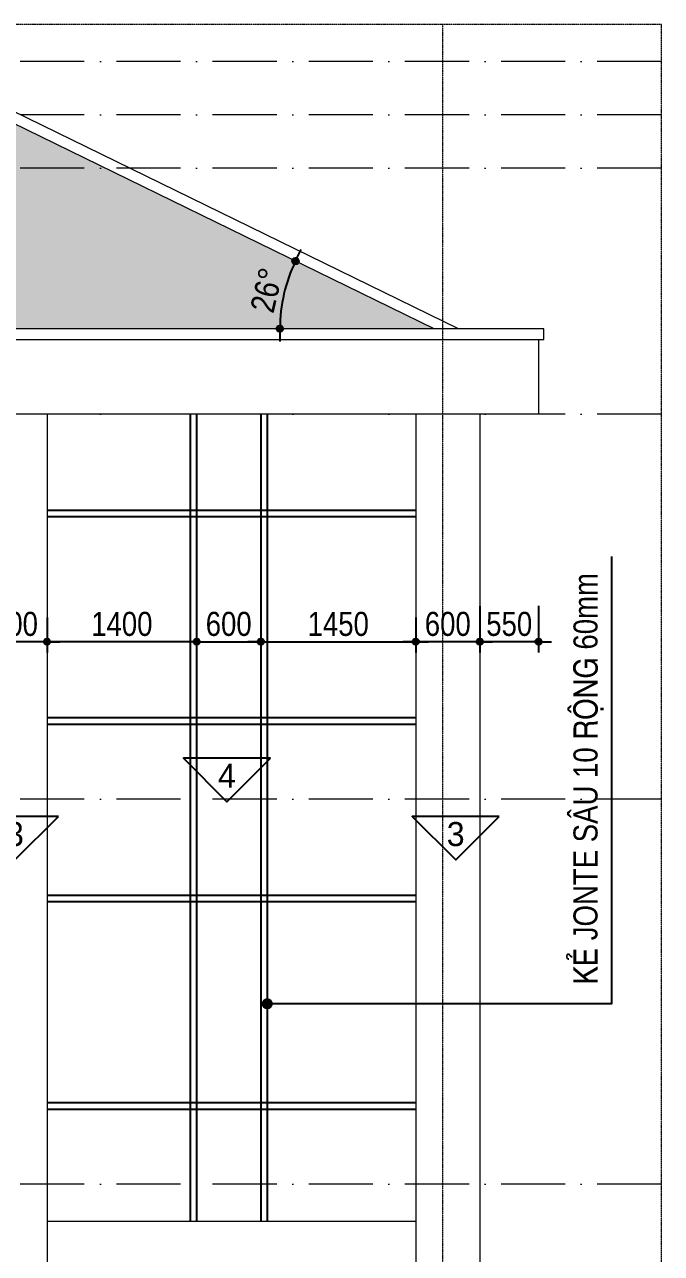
# Model space of a CAD drawing. Extents: x -79995 to 347433, y -157641 to 104789.
# Drawn here: x 83819 to 89778, y -26791 to -15300 of the extents above; entities that cross this region are included whole.
import ezdxf
from ezdxf.enums import TextEntityAlignment as Align

# ---------------------------------------------------------------- set-up
doc = ezdxf.new("R2010")
doc.units = 0
doc.linetypes.add('ACAD_ISO10W100', pattern=[18, 12, -3, 0, -3])
doc.layers.get('DEFPOINTS').update_dxf_attribs({"linetype": 'CONTINUOUS'})
for name, color, linetype in [('DIM', 1, 'CONTINUOUS'), ('HATCH', 8, 'CONTINUOUS'), ('HATCHNGOI', 22, 'CONTINUOUS'), ('TAGS', 60, 'CONTINUOUS'), ('TEXT', 7, 'CONTINUOUS')]:
    doc.layers.add(name, color=color, linetype=linetype)
doc.layers.add('NET-THAY', color=2, linetype='CONTINUOUS', lineweight=13)
doc.layers.add('TRUC', color=24, linetype='CONTINUOUS', lineweight=0)
doc.styles.add('1', font='', dxfattribs={"height": 250})
doc.styles.add('AVO', font='')
doc.styles.add('HEL-CONDENSE', font='')
doc.styles.get('1').set_extended_font_data('VNI-Helve-Condense')
doc.styles.get('AVO').set_extended_font_data('VNI-Avo')
doc.styles.get('HEL-CONDENSE').set_extended_font_data('VNI-Helve-Condense')
doc.dimstyles.new('D100', dxfattribs={"dimtxt": 225, "dimasz": 1.2, "dimexe": 100, "dimexo": 0, "dimgap": 50, "dimtad": 1, "dimdec": 0, "dimzin": 13, "dimdsep": 46, "dimtxsty": 'HEL-CONDENSE', "dimblk": 'D50', "dimcen": 0, "dimclrd": 1, "dimclre": 1, "dimclrt": 7, "dimadec": 0, "dimazin": 0, "dimtfac": 1, "dimtdec": 0, "dimtmove": 0, "dimatfit": 3, "dimldrblk": 'D50', "dimfxl": 1, "dimtolj": 1, "dimtzin": 13, "dimarcsym": 0})

# ---------------------------------------------------------------- blocks, each defined once
blk = doc.blocks.new('D50')
at = {"layer": 'DIM'}
blk.add_hatch(color=256, dxfattribs=at).paths.add_polyline_path([(25, 0, 1), (-25, 0, 1)])
blk.add_line((25, 0), (100, 0), dxfattribs=at)
blk.add_circle((0, 0), 25, dxfattribs=at)
blk = doc.blocks.new('*D966')
at = {"layer": 'DEFPOINTS', "color": 0, "linetype": 'Continuous', "transparency": 16777216}
for p in [(88079, -20738), (88629, -20735), (88079, -21071)]:
    blk.add_point(p, dxfattribs=at)
at = {"layer": 'DIM', "color": 1, "linetype": 'Continuous', "lineweight": -2, "transparency": 16777216}
for p, q in [((88079, -20738), (88079, -21171)), ((88629, -20735), (88629, -21171)), ((88628, -21071), (88080, -21071))]:
    blk.add_line(p, q, dxfattribs=at)
at = {"layer": 'DIM', "color": 1, "linetype": 'Continuous', "lineweight": -2, "transparency": 16777216, "xscale": 1.199999999999999, "yscale": 1.199999999999999, "zscale": 1.199999999999999, "rotation": 180}
blk.add_blockref('D50', (88079, -21071), dxfattribs=at)
at = {"layer": 'DIM', "color": 1, "linetype": 'Continuous', "lineweight": -2, "transparency": 16777216, "xscale": 1.199999999999999, "yscale": 1.199999999999999, "zscale": 1.199999999999999}
blk.add_blockref('D50', (88629, -21071), dxfattribs=at)
at = {"layer": 'DIM', "color": 7, "linetype": 'Continuous', "transparency": 16777216, "insert": (88354, -20906), "char_height": 225, "attachment_point": 5, "style": 'HEL-CONDENSE'}
blk.add_mtext('\\A1;550', dxfattribs=at)
blk = doc.blocks.new('*D967')
at = {"layer": 'DEFPOINTS', "color": 0, "linetype": 'Continuous', "transparency": 16777216}
for p in [(88079, -20738), (87479, -20949), (87479, -21071)]:
    blk.add_point(p, dxfattribs=at)
at = {"layer": 'DIM', "color": 1, "linetype": 'Continuous', "lineweight": -2, "transparency": 16777216}
for p, q in [((88079, -20738), (88079, -21171)), ((87479, -20949), (87479, -21171)), ((88078, -21071), (87480, -21071))]:
    blk.add_line(p, q, dxfattribs=at)
at = {"layer": 'DIM', "color": 1, "linetype": 'Continuous', "lineweight": -2, "transparency": 16777216, "xscale": 1.199999999999999, "yscale": 1.199999999999999, "zscale": 1.199999999999999, "rotation": 180}
blk.add_blockref('D50', (87479, -21071), dxfattribs=at)
at = {"layer": 'DIM', "color": 1, "linetype": 'Continuous', "lineweight": -2, "transparency": 16777216, "xscale": 1.199999999999999, "yscale": 1.199999999999999, "zscale": 1.199999999999999}
blk.add_blockref('D50', (88079, -21071), dxfattribs=at)
at = {"layer": 'DIM', "color": 7, "linetype": 'Continuous', "transparency": 16777216, "insert": (87779, -20906), "char_height": 225, "attachment_point": 5, "style": 'HEL-CONDENSE'}
blk.add_mtext('\\A1;600', dxfattribs=at)
blk = doc.blocks.new('*D968')
at = {"layer": 'DEFPOINTS', "color": 0, "linetype": 'Continuous', "transparency": 16777216}
for p in [(84029, -20844), (85429, -20844), (84029, -21071)]:
    blk.add_point(p, dxfattribs=at)
at = {"layer": 'DIM', "color": 1, "linetype": 'Continuous', "lineweight": -2, "transparency": 16777216}
for p, q in [((84029, -20844), (84029, -21171)), ((85429, -20844), (85429, -21171)), ((85428, -21071), (84030, -21071))]:
    blk.add_line(p, q, dxfattribs=at)
at = {"layer": 'DIM', "color": 1, "linetype": 'Continuous', "lineweight": -2, "transparency": 16777216, "xscale": 1.199999999999999, "yscale": 1.199999999999999, "zscale": 1.199999999999999, "rotation": 180}
blk.add_blockref('D50', (84029, -21071), dxfattribs=at)
at = {"layer": 'DIM', "color": 1, "linetype": 'Continuous', "lineweight": -2, "transparency": 16777216, "xscale": 1.199999999999999, "yscale": 1.199999999999999, "zscale": 1.199999999999999}
blk.add_blockref('D50', (85429, -21071), dxfattribs=at)
at = {"layer": 'DIM', "color": 7, "linetype": 'Continuous', "transparency": 16777216, "insert": (84729, -20906), "char_height": 225, "attachment_point": 5, "style": 'HEL-CONDENSE'}
blk.add_mtext('\\A1;1400', dxfattribs=at)
blk = doc.blocks.new('*D969')
at = {"layer": 'DEFPOINTS', "color": 0, "linetype": 'Continuous', "transparency": 16777216}
for p in [(83429, -20844), (84029, -20844), (83429, -21071)]:
    blk.add_point(p, dxfattribs=at)
at = {"layer": 'DIM', "color": 1, "linetype": 'Continuous', "lineweight": -2, "transparency": 16777216}
for p, q in [((83429, -20844), (83429, -21171)), ((84029, -20844), (84029, -21171)), ((84028, -21071), (83430, -21071))]:
    blk.add_line(p, q, dxfattribs=at)
at = {"layer": 'DIM', "color": 1, "linetype": 'Continuous', "lineweight": -2, "transparency": 16777216, "xscale": 1.199999999999999, "yscale": 1.199999999999999, "zscale": 1.199999999999999, "rotation": 180}
blk.add_blockref('D50', (83429, -21071), dxfattribs=at)
at = {"layer": 'DIM', "color": 1, "linetype": 'Continuous', "lineweight": -2, "transparency": 16777216, "xscale": 1.199999999999999, "yscale": 1.199999999999999, "zscale": 1.199999999999999}
blk.add_blockref('D50', (84029, -21071), dxfattribs=at)
at = {"layer": 'DIM', "color": 7, "linetype": 'Continuous', "transparency": 16777216, "insert": (83729, -20906), "char_height": 225, "attachment_point": 5, "style": 'HEL-CONDENSE'}
blk.add_mtext('\\A1;600', dxfattribs=at)
blk = doc.blocks.new('*D1020')
at = {"layer": 'DEFPOINTS', "color": 0, "linetype": 'Continuous', "transparency": 16777216}
for p in [(85429, -20844), (86029, -20844), (86029, -21071)]:
    blk.add_point(p, dxfattribs=at)
at = {"layer": 'DIM', "color": 1, "linetype": 'Continuous', "lineweight": -2, "transparency": 16777216}
for p, q in [((85429, -20844), (85429, -21171)), ((86029, -20844), (86029, -21171)), ((85430, -21071), (86028, -21071))]:
    blk.add_line(p, q, dxfattribs=at)
at = {"layer": 'DIM', "color": 1, "linetype": 'Continuous', "lineweight": -2, "transparency": 16777216, "xscale": 1.199999999999999, "yscale": 1.199999999999999, "zscale": 1.199999999999999, "rotation": 180}
blk.add_blockref('D50', (85429, -21071), dxfattribs=at)
at = {"layer": 'DIM', "color": 1, "linetype": 'Continuous', "lineweight": -2, "transparency": 16777216, "xscale": 1.199999999999999, "yscale": 1.199999999999999, "zscale": 1.199999999999999}
blk.add_blockref('D50', (86029, -21071), dxfattribs=at)
at = {"layer": 'DIM', "color": 7, "linetype": 'Continuous', "transparency": 16777216, "insert": (85729, -20906), "char_height": 225, "attachment_point": 5, "style": 'HEL-CONDENSE'}
blk.add_mtext('\\A1;600', dxfattribs=at)
blk = doc.blocks.new('*D1021')
at = {"layer": 'DEFPOINTS', "color": 0, "linetype": 'Continuous', "transparency": 16777216}
for p in [(86029, -20844), (87479, -20844), (87479, -21071)]:
    blk.add_point(p, dxfattribs=at)
at = {"layer": 'DIM', "color": 1, "linetype": 'Continuous', "lineweight": -2, "transparency": 16777216}
for p, q in [((86029, -20844), (86029, -21171)), ((87479, -20844), (87479, -21171)), ((86030, -21071), (87478, -21071))]:
    blk.add_line(p, q, dxfattribs=at)
at = {"layer": 'DIM', "color": 1, "linetype": 'Continuous', "lineweight": -2, "transparency": 16777216, "xscale": 1.199999999999999, "yscale": 1.199999999999999, "zscale": 1.199999999999999, "rotation": 180}
blk.add_blockref('D50', (86029, -21071), dxfattribs=at)
at = {"layer": 'DIM', "color": 1, "linetype": 'Continuous', "lineweight": -2, "transparency": 16777216, "xscale": 1.199999999999999, "yscale": 1.199999999999999, "zscale": 1.199999999999999}
blk.add_blockref('D50', (87479, -21071), dxfattribs=at)
at = {"layer": 'DIM', "color": 7, "linetype": 'Continuous', "transparency": 16777216, "insert": (86754, -20906), "char_height": 225, "attachment_point": 5, "style": 'HEL-CONDENSE'}
blk.add_mtext('\\A1;1450', dxfattribs=at)
blk = doc.blocks.new('TUONG-NAM')
at = {"layer": 'TAGS'}
blk.add_lwpolyline([(-453, -453), (453, -453), (0, 0)], close=True, dxfattribs=at)
at = {"layer": 'TAGS', "linetype": 'Continuous', "style": 'AVO'}
blk.add_attdef('KH-TUONG', text='', height=250, dxfattribs=at).set_placement((0, -269), align=Align.MIDDLE_CENTER)
blk = doc.blocks.new('*D1022')
at = {"layer": 'DEFPOINTS', "color": 0, "linetype": 'Continuous', "transparency": 16777216}
for p in [(82729, -15744), (86274, -17714), (72779, -18144), (87652, -18144), (88679, -18144)]:
    blk.add_point(p, dxfattribs=at)
at = {"layer": 'DIM', "color": 1, "linetype": 'Continuous', "lineweight": -2, "transparency": 16777216}
blk.add_arc((87652, -18144), 1443, 154.0476, 179.9524, dxfattribs=at)
at = {"layer": 'DIM', "color": 1, "linetype": 'Continuous', "lineweight": -2, "transparency": 16777216, "xscale": 1.199999999999999, "yscale": 1.199999999999999, "zscale": 1.199999999999999}
for p, rotation in [((86354, -17512), 64.02382078973774), ((86208, -18144), 269.9761792102629)]:
    blk.add_blockref('D50', p, dxfattribs=dict(at, rotation=rotation))
at = {"layer": 'DIM', "color": 7, "linetype": 'Continuous', "transparency": 16777216, "insert": (86085, -17783), "char_height": 225, "attachment_point": 5, "rotation": 77, "style": 'HEL-CONDENSE'}
blk.add_mtext('\\A1;26°', dxfattribs=at)
blk = doc.blocks.new('*D1023')
at = {"layer": 'DEFPOINTS', "color": 0, "linetype": 'Continuous', "transparency": 16777216}
for p in [(76676, -16744), (75452, -17893), (72779, -18144), (73806, -18144), (88679, -18144)]:
    blk.add_point(p, dxfattribs=at)
at = {"layer": 'HATCHNGOI', "color": 1, "linetype": 'Continuous', "lineweight": -2, "transparency": 16777216}
blk.add_arc((73806, -18144), 1665, 0.0413, 25.9587, dxfattribs=at)
at = {"layer": 'HATCHNGOI', "color": 1, "linetype": 'Continuous', "lineweight": -2, "transparency": 16777216, "xscale": 1.199999999999999, "yscale": 1.199999999999999, "zscale": 1.199999999999999}
for p, rotation in [((75303, -17414), 115.9793538671583), ((75471, -18144), 270.0206461328407)]:
    blk.add_blockref('D50', p, dxfattribs=dict(at, rotation=rotation))
at = {"layer": 'HATCHNGOI', "color": 7, "linetype": 'Continuous', "transparency": 16777216, "insert": (75589, -17733), "char_height": 225, "attachment_point": 5, "rotation": 283, "style": 'HEL-CONDENSE'}
blk.add_mtext('\\A1;26°', dxfattribs=at)

msp = doc.modelspace()

# ---------------------------------------------------------------- hatches: boundary and pattern name
at = {"layer": 'DIM', "linetype": 'ByBlock'}
msp.add_hatch(color=1, dxfattribs=at).paths.add_polyline_path([(86141.947, -24457.103, 1), (86037.427, -24457.103, 1)])
at = {"layer": 'HATCHNGOI'}
h = msp.add_hatch(dxfattribs=at)
h.set_pattern_fill('AR-RSHKE', color=14, scale=0.75, angle=180, style=0)
h.set_pattern_definition([(180, (-1253396.46, -257400.14), (-485.775, -228.6), [114.3, -95.25, 133.35, -57.15, 171.45, -76.2]), (180, (-1253510.76, -257409.66), (-485.775, -228.6), [95.25, -361.95, 76.2, -114.3]), (180, (-1253739.36, -257385.85), (-485.775, -228.6), [57.15, -590.55]), (270, (-1253396.46, -257400.14), (161.925, -228.6), [219.075, -695.325]), (270, (-1253510.76, -257400.14), (161.925, -228.6), [214.3125, -700.0875]), (270, (-1253606.01, -257400.14), (161.925, -228.6), [200.025, -714.375]), (270, (-1253739.36, -257385.85), (161.925, -228.6), [219.075, -695.325]), (270, (-1253796.51, -257385.85), (161.925, -228.6), [219.075, -695.325]), (270, (-1253967.96, -257400.14), (161.925, -228.6), [209.55, -704.85])])
h.paths.add_polyline_path([(82272.041, -15973.378), (80737.828, -16744.245), (76676.408, -16744.245), (73805.983, -18144.245), (82272.041, -18144.245)])
h.paths.add_polyline_path([(82729.411, -15743.572), (82272.041, -15973.378), (82272.041, -18144.245), (87651.52, -18144.245)])

# ---------------------------------------------------------------- linework, layer by layer
at = {"layer": 'HATCH'}
for p, q in [((85368.751, -18944.245), (85368.751, -26494.245)), ((85428.751, -18944.245), (85428.751, -26494.245)), ((86028.751, -18944.245), (86028.751, -26494.245)), ((86088.751, -18944.245), (86088.751, -26494.245))]:
    msp.add_line(p, q, dxfattribs=at)
for points in [[(87478.751, -19844.245), (84028.751, -19844.245)], [(87478.751, -19904.245), (84028.751, -19904.245)], [(87478.751, -21784.245), (84028.751, -21784.245)], [(87478.751, -21844.245), (84028.751, -21844.245)], [(87478.751, -23444.245), (84028.751, -23444.245)], [(87478.751, -23504.245), (84028.751, -23504.245)], [(87478.751, -25384.245), (84028.751, -25384.245)], [(87478.751, -25384.245), (84028.751, -25384.245)], [(87478.751, -25444.245), (84028.751, -25444.245)], [(87478.751, -25444.245), (84028.751, -25444.245)]]:
    msp.add_lwpolyline(points, dxfattribs=at)
at = {"layer": 'NET-THAY'}
for p, q in [((87879.637, -18144.245), (82728.751, -15631.99)), ((87879.637, -18144.245), (82728.751, -15631.99)), ((87651.52, -18144.245), (82729.411, -15743.572)), ((88678.751, -18144.245), (72778.751, -18144.245)), ((88628.751, -18244.245), (88628.751, -18944.245)), ((88628.751, -18944.245), (72828.751, -18944.245)), ((84028.751, -18944.245), (84028.751, -28244.245)), ((87478.751, -18944.245), (87478.751, -28244.245)), ((88078.751, -18944.245), (88078.751, -28244.245)), ((88078.751, -18944.245), (88078.751, -28244.245)), ((87478.751, -26494.245), (84028.751, -26494.245)), ((87478.751, -26494.245), (87478.751, -28244.245))]:
    msp.add_line(p, q, dxfattribs=at)
for points in [[(88628.751, -18244.245), (88678.751, -18244.245), (88678.751, -18144.245), (88678.751, -18144.245)], [(72778.751, -18244.245), (88628.751, -18244.245)]]:
    msp.add_lwpolyline(points, dxfattribs=at)
at = {"layer": 'TEXT'}
msp.add_line((89309.853, -24456.774), (86028.751, -24456.774), dxfattribs=at)
msp.add_lwpolyline([(89309.853, -20273.049), (89309.853, -24456.774), (89309.853, -24456.774)], dxfattribs=at)
at = {"layer": 'TRUC', "linetype": 'ACAD_ISO10W100', "ltscale": 50}
for p, q in [((89778.351, -15644.245), (68709.007, -15644.245)), ((89778.351, -16144.245), (68709.007, -16144.245)), ((89778.351, -16644.245), (68709.007, -16644.245)), ((89778.351, -18944.245), (68709.007, -18944.245)), ((89778.351, -22544.245), (68709.007, -22544.245)), ((89778.351, -26144.245), (68709.007, -26144.245))]:
    msp.add_line(p, q, dxfattribs=at)
at = {"layer": 'TRUC', "linetype": 'ACAD_ISO10W100', "ltscale": 0.2}
msp.add_lwpolyline([(89778.351, -15300.064), (68709.007, -15300.064), (68709.007, -29557.122), (89778.351, -29557.122)], close=True, dxfattribs=at)
msp.add_lwpolyline([(87728.751, -15300.064), (87728.751, -29557.122)], dxfattribs=at)

# ---------------------------------------------------------------- block references
at = {"layer": 'TAGS', "linetype": 'Continuous'}
ref = msp.add_blockref('TUONG-NAM', (85712.395, -22567.428), dxfattribs=dict(at, xscale=0.8999999999068677, yscale=0.9000000000232831, zscale=0.9, rotation=180))
ref.add_attrib('KH-TUONG', '4', dxfattribs={"color": 7, "linetype": 'Continuous', "height": 225, "style": 'AVO'}).set_placement((85711.95, -22325.074), align=Align.MIDDLE_CENTER)
ref = msp.add_blockref('TUONG-NAM', (83728.751, -23112.151), dxfattribs=dict(at, xscale=0.8999999999068677, yscale=0.9000000000232831, zscale=0.9, rotation=180))
ref.add_attrib('KH-TUONG', '3', dxfattribs={"color": 7, "linetype": 'Continuous', "height": 225, "style": 'AVO'}).set_placement((83728.307, -22869.797), align=Align.MIDDLE_CENTER)
ref = msp.add_blockref('TUONG-NAM', (87853.404, -23112.151), dxfattribs=dict(at, xscale=0.8999999999068677, yscale=0.9000000000232831, zscale=0.9, rotation=180))
ref.add_attrib('KH-TUONG', '3', dxfattribs={"color": 7, "linetype": 'Continuous', "height": 225, "style": 'AVO'}).set_placement((87852.959, -22869.797), align=Align.MIDDLE_CENTER)

# ---------------------------------------------------------------- texts
at = {"layer": 'TEXT', "insert": (88955.182, -22388.892), "char_height": 225, "attachment_point": 2, "rotation": 90, "style": '1'}
msp.add_mtext(' KEÛ JONTE SAÂU 10 ROÄNG 60mm', dxfattribs=at)

# ---------------------------------------------------------------- dimensions: what is measured, and where the dimension line sits
at = {"layer": 'DIM', "linetype": 'Continuous'}
dim = msp.add_angular_dim_2l(base=(86273.887, -17714.281), line1=((88678.751, -18144.245), (72778.751, -18144.245)), line2=((87651.52, -18144.245), (82729.411, -15743.572)), dimstyle='D100', dxfattribs=at)
dim.commit()
dim.dimension.update_dxf_attribs({"geometry": '*D1022', "text_midpoint": (86084.664, -17782.508)})
for base, p1, p2, picture, middle in [((83428.751, -21070.672), (84028.751, -20844.154), (83428.751, -20844.154), '*D969', (83728.751, -20905.772)), ((84028.751, -21070.672), (85428.751, -20844.154), (84028.751, -20844.154), '*D968', (84728.751, -20905.772))]:
    dim = msp.add_linear_dim(base=base, p1=p1, p2=p2, angle=180, dimstyle='D100', override={"dimtmove": 1}, dxfattribs=at)
    dim.commit()
    dim.dimension.update_dxf_attribs({"geometry": picture, "text_midpoint": middle})
for base, p1, p2, picture, middle in [((86028.751, -21070.672), (85428.751, -20844.154), (86028.751, -20844.154), '*D1020', (85728.751, -20905.772)), ((87478.751, -21070.672), (86028.751, -20844.154), (87478.751, -20844.154), '*D1021', (86753.751, -20905.772))]:
    dim = msp.add_linear_dim(base=base, p1=p1, p2=p2, dimstyle='D100', dxfattribs=at)
    dim.commit()
    dim.dimension.update_dxf_attribs({"geometry": picture, "text_midpoint": middle})
dim = msp.add_linear_dim(base=(87478.751, -21070.672), p1=(88078.751, -20737.555), p2=(87478.751, -20948.7), angle=180, dimstyle='D100', override={"dimtmove": 1}, dxfattribs=at)
dim.commit()
dim.dimension.update_dxf_attribs({"geometry": '*D967', "text_midpoint": (87778.751, -21070.672), "dimtype": 160})
dim = msp.add_linear_dim(base=(88078.751, -21070.672), p1=(88628.751, -20734.74), p2=(88078.751, -20737.555), angle=180, dimstyle='D100', dxfattribs=at)
dim.commit()
dim.dimension.update_dxf_attribs({"geometry": '*D966', "text_midpoint": (88353.751, -20905.772)})
at = {"layer": 'HATCHNGOI', "linetype": 'Continuous'}
dim = msp.add_angular_dim_2l(base=(75452.051, -17893.341), line1=((88678.751, -18144.245), (72778.751, -18144.245)), line2=((73805.983, -18144.245), (76676.408, -16744.245)), dimstyle='D100', dxfattribs=at)
dim.commit()
dim.dimension.update_dxf_attribs({"geometry": '*D1023', "text_midpoint": (75589.061, -17732.589)})

doc.saveas('drawing.dxf')
